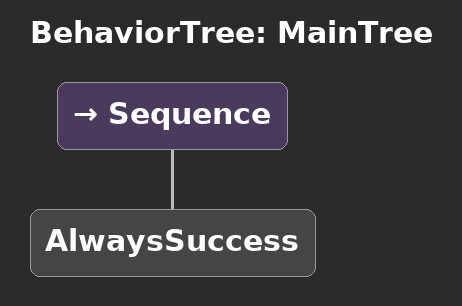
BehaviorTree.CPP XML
<root BTCPP_format="4" main_tree_to_execute="MainTree">
  <BehaviorTree ID="MainTree">
    <Sequence>
      <AlwaysSuccess/>
    </Sequence>
  </BehaviorTree>
</root>
